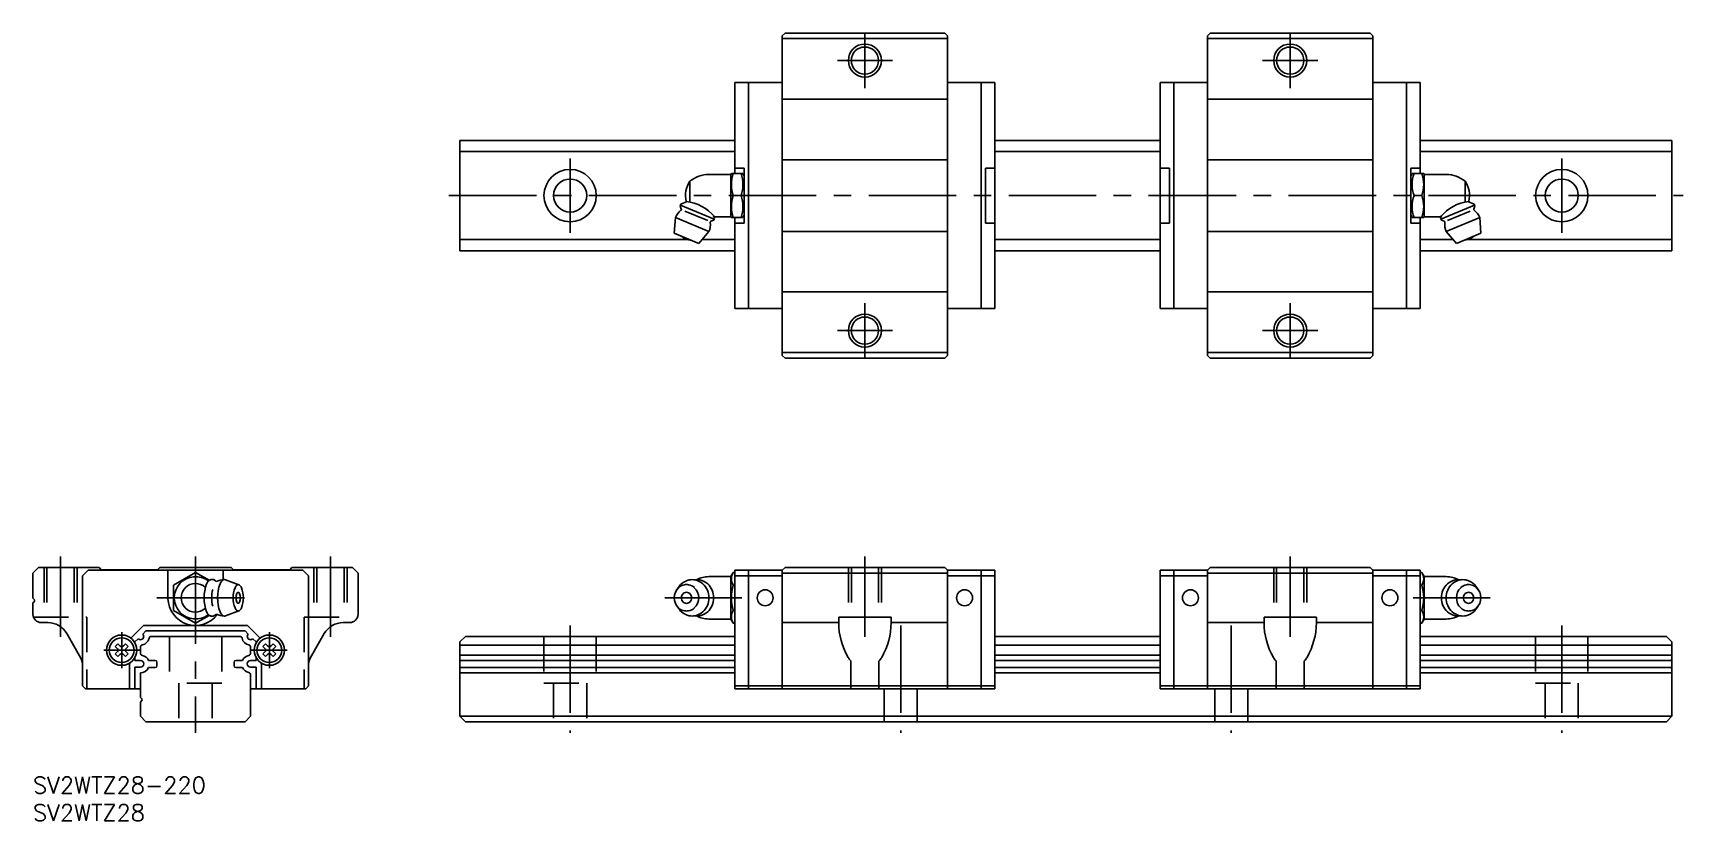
# Model space of a CAD drawing. Extents: x 0 to 299, y -8 to 135.
import ezdxf

# ---------------------------------------------------------------- set-up
doc = ezdxf.new("R2010")
doc.units = 0
doc.header["$LTSCALE"] = 0.5
doc.linetypes.add('CENTER', pattern=[50.8, 31.75, -6.35, 6.35, -6.35])
doc.linetypes.add('DASHED', pattern=[19.05, 12.7, -6.35])
for name, color, linetype in [('MSM_CENTER', 1, 'CENTER'), ('MSM_CONTINUOUS', 7, 'CONTINUOUS'), ('MSM_DASHED', 4, 'DASHED'), ('MSM_NARROW', 5, 'CONTINUOUS'), ('MSM_PART_NUMBER', 7, 'CONTINUOUS')]:
    doc.layers.add(name, color=color, linetype=linetype)
doc.styles.get("Standard").update_dxf_attribs({"font": 'txt.shx', "height": 3, "bigfont": 'bigfont.shx'})

# ---------------------------------------------------------------- blocks, each defined once
blk = doc.blocks.new('*U2')
at = {"layer": 'MSM_PART_NUMBER'}
blk.add_text('SV2WTZ28-220', height=3, dxfattribs=at).set_placement((0, -3))
blk = doc.blocks.new('*U3')
at = {"layer": 'MSM_PART_NUMBER'}
blk.add_text('SV2WTZ28', height=3, dxfattribs=at).set_placement((0, -8))

msp = doc.modelspace()

# ---------------------------------------------------------------- linework, layer by layer
at = {"layer": 'MSM_CENTER'}
for p, q in [((151, 125), (151, 135)), ((228.2, 125), (228.2, 135)), ((146, 130), (156, 130)), ((223.2, 130), (233.2, 130)), ((97.5, 112.25), (97.5, 98.75)), ((277.5, 112.25), (277.5, 98.75)), ((75.5, 105.5), (299.5, 105.5)), ((151, 76), (151, 86)), ((228.2, 76), (228.2, 86)), ((146, 81), (156, 81)), ((223.2, 81), (233.2, 81)), ((5, 40), (5, 25.45)), ((29.5, 40), (29.5, 8)), ((54, 40), (54, 25.45)), ((151, 40), (151, 25.45)), ((228.2, 40), (228.2, 25.45)), ((22.5, 32.5), (39.68, 32.5)), ((114.71, 32.5), (128.69, 32.5)), ((264.49, 32.5), (250.51, 32.5)), ((97.5, 27.5), (97.5, 8)), ((157.5, 27.5), (157.5, 8)), ((217.5, 27.5), (217.5, 8)), ((277.5, 27.5), (277.5, 8)), ((16.1, 26.25), (16.1, 19.75)), ((42.9, 26.25), (42.9, 19.75)), ((12.85, 23), (19.35, 23)), ((39.65, 23), (46.15, 23))]:
    msp.add_line(p, q, dxfattribs=at)
at = {"layer": 'MSM_CONTINUOUS'}
for p, q in [((136, 134.5), (136.5, 135)), ((136.5, 135), (165.5, 135)), ((166, 134.5), (165.5, 135)), ((213.2, 134.5), (213.7, 135)), ((242.7, 135), (213.7, 135)), ((243.2, 134.5), (242.7, 135)), ((136, 76.5), (136, 134.5)), ((136, 134), (166, 134)), ((166, 76.5), (166, 134.5)), ((213.2, 76.5), (213.2, 134.5)), ((243.2, 134), (213.2, 134)), ((243.2, 76.5), (243.2, 134.5)), ((127.4, 126), (136, 126)), ((127.4, 109.5), (127.4, 126)), ((129.9, 126), (129.9, 85)), ((166, 126), (174.6, 126)), ((172.1, 85), (172.1, 126)), ((174.6, 85), (174.6, 126)), ((204.6, 85), (204.6, 126)), ((213.2, 126), (204.6, 126)), ((207.1, 85), (207.1, 126)), ((251.8, 126), (243.2, 126)), ((249.3, 126), (249.3, 85)), ((251.8, 109.5), (251.8, 126)), ((136, 123), (166, 123)), ((243.2, 123), (213.2, 123)), ((77.5, 115.5), (127.4, 115.5)), ((77.5, 95.5), (77.5, 115.5)), ((174.6, 115.5), (204.6, 115.5)), ((251.8, 115.5), (297.5, 115.5)), ((297.5, 95.5), (297.5, 115.5)), ((77.5, 113.5), (127.4, 113.5)), ((136, 112), (166, 112)), ((174.6, 113.5), (204.6, 113.5)), ((243.2, 112), (213.2, 112)), ((251.8, 113.5), (297.4, 113.5)), ((119.23, 108.1), (119.23, 104.32)), ((126.67, 109.35), (122.67, 109.35)), ((126.76, 109.5), (126.67, 109.35)), ((126.67, 109.35), (126.67, 101.65)), ((128.85, 109.5), (126.76, 109.5)), ((127.4, 110.5), (129.1, 110.5)), ((128.85, 109.5), (129.1, 109.07)), ((129.1, 110.5), (129.1, 100.5)), ((172.9, 100.5), (172.9, 110.5)), ((172.9, 110.5), (174.6, 110.5)), ((206.3, 110.5), (204.6, 110.5)), ((206.3, 100.5), (206.3, 110.5)), ((251.8, 110.5), (250.1, 110.5)), ((250.1, 110.5), (250.1, 100.5)), ((250.35, 109.5), (250.1, 109.07)), ((250.35, 109.5), (252.44, 109.5)), ((252.44, 109.5), (252.52, 109.35)), ((252.52, 109.35), (252.52, 101.65)), ((252.52, 109.35), (256.52, 109.35)), ((259.97, 108.1), (259.97, 104.32)), ((127.11, 105.5), (128.51, 105.5)), ((252.09, 105.5), (250.69, 105.5)), ((117.61, 103.94), (117.46, 103.57)), ((117.46, 103.57), (117.67, 103.06)), ((117.54, 103.76), (123.64, 101.23)), ((118.74, 104.41), (117.61, 103.94)), ((118.32, 102.67), (122.47, 100.96)), ((123.53, 101.86), (123.71, 101.42)), ((129.1, 101.93), (128.85, 101.5)), ((250.1, 101.93), (250.35, 101.5)), ((255.67, 101.86), (255.49, 101.42)), ((261.66, 103.76), (255.56, 101.23)), ((260.88, 102.67), (256.73, 100.96)), ((260.46, 104.41), (261.59, 103.94)), ((261.74, 103.57), (261.53, 103.06)), ((261.59, 103.94), (261.74, 103.57)), ((116.6, 101.5), (116.4, 98.66)), ((116.6, 101.5), (122.7, 98.97)), ((120.83, 96.82), (122.7, 98.97)), ((123.56, 101.05), (123.05, 100.84)), ((123.71, 101.42), (123.56, 101.05)), ((126.67, 101.65), (123.71, 101.65)), ((126.67, 101.65), (126.76, 101.5)), ((128.85, 101.5), (126.76, 101.5)), ((127.4, 85), (127.4, 101.5)), ((127.4, 100.5), (129.1, 100.5)), ((136, 99), (166, 99)), ((172.9, 100.5), (174.6, 100.5)), ((206.3, 100.5), (204.6, 100.5)), ((243.2, 99), (213.2, 99)), ((251.8, 100.5), (250.1, 100.5)), ((250.35, 101.5), (252.44, 101.5)), ((251.8, 85), (251.8, 101.5)), ((252.52, 101.65), (252.44, 101.5)), ((252.52, 101.65), (255.49, 101.65)), ((255.49, 101.42), (255.64, 101.05)), ((255.64, 101.05), (256.15, 100.84)), ((262.6, 101.5), (256.5, 98.97)), ((258.37, 96.82), (256.5, 98.97)), ((262.6, 101.5), (262.8, 98.66)), ((77.5, 97.5), (118.81, 97.5)), ((116.4, 98.66), (120.83, 96.82)), ((121.42, 97.5), (127.4, 97.5)), ((204.6, 97.5), (174.6, 97.5)), ((257.78, 97.5), (251.8, 97.5)), ((262.8, 98.66), (258.37, 96.82)), ((297.4, 97.5), (260.39, 97.5)), ((77.5, 95.5), (127.4, 95.5)), ((204.6, 95.5), (174.6, 95.5)), ((297.5, 95.5), (251.8, 95.5)), ((136, 88), (166, 88)), ((243.2, 88), (213.2, 88)), ((127.4, 85), (136, 85)), ((166, 85), (174.6, 85)), ((213.2, 85), (204.6, 85)), ((251.8, 85), (243.2, 85)), ((166, 77), (136, 77)), ((136.5, 76), (136, 76.5)), ((136.5, 76), (165.5, 76)), ((165.5, 76), (166, 76.5)), ((213.2, 77), (243.2, 77)), ((213.7, 76), (213.2, 76.5)), ((242.7, 76), (213.7, 76)), ((242.7, 76), (243.2, 76.5)), ((0, 37), (1, 38)), ((0, 37), (0, 32.42)), ((1, 38), (12, 38)), ((9, 36.5), (10, 37.5)), ((9, 16.5), (9, 36.5)), ((10, 37.5), (49, 37.5)), ((12, 38), (12.4, 37.6)), ((12.4, 37.6), (22.6, 37.6)), ((23, 38), (22.6, 37.6)), ((23, 38), (36, 38)), ((24.5, 32.5), (24.5, 37.5)), ((29.5, 37.12), (25.5, 34.81)), ((31.99, 35.68), (29.5, 37.12)), ((34.5, 37.5), (34.5, 35.79)), ((36, 38), (36.4, 37.6)), ((36.4, 37.6), (46.6, 37.6)), ((47, 38), (46.6, 37.6)), ((47, 38), (58, 38)), ((49, 37.5), (50, 36.5)), ((50, 36.5), (50, 16.5)), ((58, 38), (59, 37)), ((59, 37), (59, 29.5)), ((122.68, 36.35), (126.67, 36.35)), ((126.67, 36.35), (126.67, 28.65)), ((126.67, 36.35), (127.11, 37.1)), ((127.11, 37.1), (127.4, 37.1)), ((127.4, 37.5), (136, 37.5)), ((127.4, 37.5), (127.4, 16)), ((127.4, 36.5), (136, 36.5)), ((129.9, 37.5), (129.9, 16)), ((136, 37.5), (136.5, 38)), ((136, 37.5), (136, 16)), ((136, 37), (166, 37)), ((136.5, 38), (165.5, 38)), ((165.5, 38), (166, 37.5)), ((166, 37.5), (166, 16)), ((166, 37.5), (174.6, 37.5)), ((166, 36.5), (174.6, 36.5)), ((172.1, 16), (172.1, 37.5)), ((174.6, 37.5), (174.6, 16)), ((204.6, 37.5), (204.6, 16)), ((213.2, 37.5), (204.6, 37.5)), ((213.2, 36.5), (204.6, 36.5)), ((207.1, 16), (207.1, 37.5)), ((213.7, 38), (213.2, 37.5)), ((213.2, 37.5), (213.2, 16)), ((243.2, 37), (213.2, 37)), ((242.7, 38), (213.7, 38)), ((243.2, 37.5), (242.7, 38)), ((251.8, 37.5), (243.2, 37.5)), ((243.2, 37.5), (243.2, 16)), ((251.8, 36.5), (243.2, 36.5)), ((249.3, 37.5), (249.3, 16)), ((251.8, 37.5), (251.8, 16)), ((252.09, 37.1), (251.8, 37.1)), ((252.52, 36.35), (252.09, 37.1)), ((252.52, 36.35), (252.52, 28.65)), ((256.52, 36.35), (252.52, 36.35)), ((25.5, 30.19), (25.5, 34.81)), ((32.69, 35.8), (32.32, 35.8)), ((37.39, 34.88), (34.94, 35.77)), ((116.83, 33.92), (117.2, 34.46)), ((127.11, 34.8), (127.4, 34.8)), ((252.09, 34.8), (251.8, 34.8)), ((262.37, 33.92), (262, 34.46)), ((0, 32.42), (0.21, 32.21)), ((0, 31.58), (0.21, 31.79)), ((0, 31.58), (0, 29.5)), ((25.5, 30.19), (29.5, 27.88)), ((37.39, 30.12), (34.94, 29.23)), ((117.2, 30.54), (116.83, 31.08)), ((117.2, 30.54), (117.21, 30.52)), ((127.11, 30.2), (127.4, 30.2)), ((252.09, 30.2), (251.8, 30.2)), ((262, 30.54), (261.99, 30.52)), ((262, 30.54), (262.37, 31.08)), ((1.5, 28), (2.69, 28)), ((17.77, 25.19), (20.08, 27.5)), ((20.08, 27.5), (38.92, 27.5)), ((29.5, 27.88), (31.99, 29.32)), ((32.69, 29.2), (32.32, 29.2)), ((38.92, 27.5), (41.23, 25.19)), ((56.31, 28), (57.5, 28)), ((126.67, 28.65), (122.68, 28.65)), ((127.11, 27.9), (126.67, 28.65)), ((127.11, 27.9), (127.4, 27.9)), ((136, 28), (146.25, 28)), ((146.25, 29), (155.75, 29)), ((146.25, 29), (146.25, 28)), ((155.75, 29), (155.75, 28)), ((155.75, 28), (166, 28)), ((223.45, 28), (213.2, 28)), ((223.45, 29), (232.95, 29)), ((223.45, 29), (223.45, 28)), ((232.95, 29), (232.95, 28)), ((243.2, 28), (232.95, 28)), ((252.09, 27.9), (251.8, 27.9)), ((252.09, 27.9), (252.52, 28.65)), ((252.52, 28.65), (256.52, 28.65)), ((8.46, 22), (6.15, 26)), ((14.94, 23.69), (15.41, 24.16)), ((15.41, 24.16), (15.78, 23.8)), ((16.42, 23.8), (16.79, 24.16)), ((16.79, 24.16), (17.26, 23.69)), ((18.5, 24.51), (19.07, 25.08)), ((18.5, 24.34), (18.5, 24.51)), ((19.92, 25.93), (20.49, 26.5)), ((20.49, 26.5), (38.51, 26.5)), ((21.5, 25.5), (37.5, 25.5)), ((38.51, 26.5), (39.08, 25.93)), ((39.93, 25.08), (40.5, 24.51)), ((40.5, 24.51), (40.5, 24.34)), ((41.74, 23.69), (42.21, 24.16)), ((42.21, 24.16), (42.58, 23.8)), ((43.22, 23.8), (43.59, 24.16)), ((43.59, 24.16), (44.06, 23.69)), ((52.85, 26), (50.54, 22)), ((77.5, 24.5), (78.5, 25.5)), ((77.5, 24.5), (77.5, 11)), ((78.5, 25.5), (127.4, 25.5)), ((174.6, 25.5), (204.6, 25.5)), ((251.8, 25.5), (296.5, 25.5)), ((297.5, 24.5), (296.5, 25.5)), ((297.5, 24.5), (297.5, 11)), ((14.94, 23.69), (15.3, 23.32)), ((15.3, 22.68), (14.94, 22.31)), ((15.41, 21.84), (14.94, 22.31)), ((15.78, 22.2), (15.41, 21.84)), ((16.79, 21.84), (16.42, 22.2)), ((17.26, 22.31), (16.79, 21.84)), ((16.9, 23.32), (17.26, 23.69)), ((17.26, 22.31), (16.9, 22.68)), ((18.5, 21.1), (18.5, 21.66)), ((18.5, 21.1), (19.5, 21.1)), ((19.5, 22.5), (19.5, 23.5)), ((20.96, 21.15), (22.2, 21.15)), ((36.8, 21.15), (38.04, 21.15)), ((39.5, 23.5), (39.5, 22.5)), ((39.5, 21.1), (40.5, 21.1)), ((40.5, 21.66), (40.5, 21.1)), ((41.74, 23.69), (42.1, 23.32)), ((42.1, 22.68), (41.74, 22.31)), ((42.21, 21.84), (41.74, 22.31)), ((42.58, 22.2), (42.21, 21.84)), ((43.59, 21.84), (43.22, 22.2)), ((44.06, 22.31), (43.59, 21.84)), ((43.7, 23.32), (44.06, 23.69)), ((44.06, 22.31), (43.7, 22.68)), ((77.5, 23.9), (127.4, 23.9)), ((77.5, 22.1), (127.4, 22.1)), ((77.5, 21.15), (127.4, 21.15)), ((148.44, 21.07), (148.44, 16)), ((153.56, 21.07), (153.56, 16)), ((174.6, 23.9), (204.6, 23.9)), ((174.6, 22.1), (204.6, 22.1)), ((174.6, 21.15), (204.6, 21.15)), ((225.64, 21.07), (225.64, 16)), ((230.76, 21.07), (230.76, 16)), ((251.8, 23.9), (297.5, 23.9)), ((251.8, 22.1), (297.5, 22.1)), ((251.8, 21.15), (297.5, 21.15)), ((17.5, 16), (17.5, 20.63)), ((18.5, 16), (18.5, 19.9)), ((18.5, 19.9), (19.5, 19.9)), ((19.5, 14.42), (19.5, 18.9)), ((20.96, 19.85), (22.2, 19.85)), ((22.5, 20.15), (22.5, 20.85)), ((36.5, 20.85), (36.5, 20.15)), ((36.8, 19.85), (38.04, 19.85)), ((39.5, 19.9), (40.5, 19.9)), ((39.5, 18.5), (39.5, 11)), ((40.5, 19.9), (40.5, 16)), ((41.5, 20.63), (41.5, 16)), ((77.5, 19.85), (127.4, 19.85)), ((77.5, 18.9), (127.4, 18.9)), ((174.6, 19.85), (204.6, 19.85)), ((174.6, 18.9), (204.6, 18.9)), ((251.8, 19.85), (297.5, 19.85)), ((251.8, 18.9), (297.5, 18.9)), ((9, 16.5), (9.5, 16)), ((9.5, 16), (19.5, 16)), ((39.5, 16), (49.5, 16)), ((49.5, 16), (50, 16.5)), ((127.4, 16.5), (136, 16.5)), ((127.4, 16), (174.6, 16)), ((136, 16.5), (166, 16.5)), ((166, 16.5), (174.6, 16.5)), ((213.2, 16.5), (204.6, 16.5)), ((251.8, 16), (204.6, 16)), ((243.2, 16.5), (213.2, 16.5)), ((251.8, 16.5), (243.2, 16.5)), ((19.5, 14.42), (19.71, 14.21)), ((19.5, 13.58), (19.71, 13.79)), ((19.5, 11), (19.5, 13.58)), ((19.5, 11), (20.5, 10)), ((20.5, 10), (38.5, 10)), ((38.5, 10), (39.5, 11)), ((77.5, 11), (297.5, 11)), ((77.5, 11), (78.5, 10)), ((78.5, 10), (296.5, 10)), ((297.5, 11), (296.5, 10))]:
    msp.add_line(p, q, dxfattribs=at)
for centre, radius in [((151, 130), 2.46), ((228.2, 130), 2.46), ((97.5, 105.5), 4.75), ((97.5, 105.5), 3), ((277.5, 105.5), 4.75), ((277.5, 105.5), 3), ((151, 81), 2.46), ((228.2, 81), 2.46), ((132.9, 32.5), 1.45), ((169.1, 32.5), 1.45), ((210.1, 32.5), 1.45), ((246.3, 32.5), 1.45), ((16.1, 23), 2.75), ((16.1, 23), 2.25), ((42.9, 23), 2.75), ((42.9, 23), 2.25)]:
    msp.add_circle(centre, radius, dxfattribs=at)
for centre, radius, start, end in [((123.15, 105.5), 4.7, 146.4138, 193.1788), ((122.9, 103.35), 6, 92.1789, 127.7261), ((132.71, 107.5), 5.95, 160.3465, 199.6535), ((122.91, 107.5), 5.95, 340.3465, 19.6535), ((256.29, 107.5), 5.95, 160.3465, 199.6535), ((246.49, 107.5), 5.95, 340.3465, 19.6535), ((256.3, 103.35), 6, 52.2739, 87.8211), ((256.05, 105.5), 4.7, 346.8212, 33.5862), ((132.71, 103.5), 5.95, 160.3465, 199.6535), ((122.91, 103.5), 5.95, 340.3465, 19.6535), ((256.29, 103.5), 5.95, 160.3465, 199.6535), ((246.49, 103.5), 5.95, 340.3465, 19.6535), ((119.65, 100.23), 3.3, 128.1639, 157.4998), ((117.49, 102.99), 0.2, 308.1641, 22.5004), ((117.6, 96.49), 8, 40.1892, 83.034), ((261.6, 96.49), 8, 96.966, 139.8108), ((261.71, 102.99), 0.2, 157.4996, 231.8359), ((259.55, 100.23), 3.3, 22.5002, 51.8361), ((119.65, 100.23), 3.3, 337.5, 6.836), ((123.13, 100.65), 0.2, 112.4996, 186.8355), ((256.07, 100.65), 0.2, 353.1645, 67.5004), ((259.55, 100.23), 3.3, 173.164, 202.5), ((119.78, 100.55), 3.2, 229.2898, 265.71), ((259.42, 100.55), 3.2, 274.29, 310.7102), ((29.5, 32.5), 3.85, 52.5077, 307.4921), ((122.9, 30.35), 6, 92.1777, 114.8938), ((128.84, 35.95), 2.08, 146.4718, 213.5286), ((250.36, 35.95), 2.08, 326.4714, 33.5282), ((256.3, 30.35), 6, 65.1062, 87.8223), ((29.5, 32.5), 2.6, 46.6213, 313.3788), ((38.37, 32.5), 7.31, 159.7619, 200.238), ((32.82, 34.55), 1.4, 121.1002, 160.1439), ((32.32, 35.3), 0.505, 90.9032, 115.752), ((37.74, 32.5), 5.31, 163.6263, 196.3728), ((32.69, 35.3), 0.505, 64.248, 90.9028), ((32.19, 34.55), 1.4, 39.4279, 58.8998), ((34.77, 32.5), 3.3, 90, 117.0545), ((40.81, 32.5), 7.31, 159.7619, 200.238), ((35.27, 34.55), 1.4, 121.1002, 160.1439), ((34.77, 35.3), 0.505, 68.6881, 115.752), ((41.65, 32.5), 5.31, 159.7306, 200.2694), ((37.63, 33.99), 1.02, 121.0513, 160.104), ((39.09, 32.5), 2.22, 159.7737, 200.2263), ((37.41, 33.12), 0.423, 121.1182, 160.1587), ((37.26, 34.53), 0.368, 64.287, 115.7129), ((37.26, 33.35), 0.153, 64.2337, 115.7663), ((37.11, 33.12), 0.423, 19.8413, 58.8817), ((36.9, 33.99), 1.02, 19.896, 58.9486), ((35.43, 32.5), 2.22, 339.7737, 20.2263), ((32.87, 32.5), 5.31, 339.7306, 20.2694), ((118.93, 32.5), 2.53, 133.386, 226.6139), ((118.64, 32.76), 2.15, 101.0363, 132.5263), ((120.08, 32.5), 3.48, 133.386, 145.8067), ((119.69, 32.85), 2.95, 101.0363, 132.5263), ((118.75, 32.5), 1.05, 133.3861, 226.6138), ((118.63, 32.61), 0.895, 101.0363, 132.5263), ((118.62, 32.85), 2.05, 79.1808, 100.8192), ((118.62, 32.65), 0.855, 79.1807, 100.8191), ((118.61, 32.61), 0.895, 47.4736, 78.9636), ((118.59, 32.76), 2.15, 47.4737, 78.9636), ((119.65, 32.98), 2.82, 79.1808, 100.8192), ((118.49, 32.5), 1.05, 313.3861, 46.6138), ((118.3, 32.5), 2.53, 313.386, 46.6139), ((120.51, 32.98), 2.82, 79.1808, 98.7658), ((119.61, 32.85), 2.95, 47.4737, 78.9637), ((120.47, 32.85), 2.95, 47.4737, 78.9637), ((119.22, 32.5), 3.48, 313.386, 46.6139), ((120.08, 32.5), 3.48, 313.386, 46.6139), ((134.57, 32.5), 7.81, 162.8691, 197.1308), ((244.63, 32.5), 7.81, 342.8692, 17.1309), ((259.12, 32.5), 3.48, 133.3861, 226.614), ((259.98, 32.5), 3.48, 133.3861, 226.614), ((258.73, 32.85), 2.95, 101.0363, 132.5263), ((259.59, 32.85), 2.95, 101.0363, 132.5263), ((258.69, 32.98), 2.82, 81.2342, 100.8192), ((260.9, 32.5), 2.53, 133.3861, 226.614), ((259.55, 32.98), 2.82, 79.1808, 100.8192), ((260.61, 32.76), 2.15, 101.0364, 132.5263), ((260.71, 32.5), 1.05, 133.3862, 226.6139), ((260.59, 32.61), 0.895, 101.0364, 132.5264), ((259.51, 32.85), 2.95, 47.4737, 78.9637), ((260.58, 32.85), 2.05, 79.1808, 100.8192), ((260.58, 32.65), 0.855, 79.1809, 100.8193), ((260.57, 32.61), 0.895, 47.4737, 78.9637), ((260.56, 32.76), 2.15, 47.4737, 78.9637), ((260.45, 32.5), 1.05, 313.3862, 46.6139), ((259.12, 32.5), 3.48, 34.1933, 46.614), ((260.27, 32.5), 2.53, 313.3861, 46.614), ((0, 32), 0.3, 314.9995, 45.0005), ((29.5, 32.5), 5, 181.2174, 322.6126), ((32.82, 30.45), 1.4, 199.8561, 238.8997), ((35.27, 30.45), 1.4, 199.8561, 238.8997), ((37.63, 31.01), 1.02, 199.896, 238.9486), ((37.41, 31.88), 0.423, 199.8413, 238.8817), ((37.26, 30.47), 0.368, 244.287, 295.7129), ((37.26, 31.65), 0.153, 244.2337, 295.7663), ((37.11, 31.88), 0.423, 301.1183, 340.1587), ((36.9, 31.01), 1.02, 301.0513, 340.104), ((118.64, 32.24), 2.15, 227.4737, 258.9636), ((120.08, 32.5), 3.48, 214.653, 226.6139), ((119.69, 32.15), 2.95, 227.4737, 258.9637), ((118.63, 32.39), 0.895, 227.4736, 258.9636), ((118.62, 32.15), 2.05, 259.1808, 280.8192), ((118.62, 32.35), 0.855, 259.1807, 280.8192), ((118.61, 32.39), 0.895, 281.0363, 312.5263), ((118.59, 32.24), 2.15, 281.0363, 312.5263), ((119.61, 32.15), 2.95, 281.0363, 312.5263), ((120.47, 32.15), 2.95, 281.0363, 312.5263), ((128.84, 29.05), 2.08, 146.4713, 213.5276), ((250.36, 29.05), 2.08, 326.4724, 33.5287), ((258.73, 32.15), 2.95, 227.4737, 258.9637), ((259.59, 32.15), 2.95, 227.4737, 258.9637), ((260.61, 32.24), 2.15, 227.4737, 258.9637), ((260.59, 32.39), 0.895, 227.4737, 258.9637), ((259.51, 32.15), 2.95, 281.0363, 312.5263), ((260.58, 32.15), 2.05, 259.1808, 280.8192), ((260.58, 32.35), 0.855, 259.1808, 280.8193), ((260.57, 32.39), 0.895, 281.0364, 312.5264), ((260.56, 32.24), 2.15, 281.0364, 312.5263), ((259.12, 32.5), 3.48, 313.3861, 325.347), ((1.5, 29.5), 1.5, 180, 270), ((2.69, 24), 4, 29.9999, 89.9998), ((32.32, 29.7), 0.505, 244.2479, 270.3932), ((32.69, 29.7), 0.505, 270.3929, 295.752), ((32.19, 30.45), 1.4, 301.1002, 320.57), ((34.77, 32.5), 3.3, 242.9455, 270), ((34.77, 29.7), 0.505, 244.2479, 289.9351), ((56.31, 24), 4, 90, 150), ((57.5, 29.5), 1.5, 270, 0), ((119.65, 32.02), 2.82, 259.1808, 280.8192), ((120.51, 32.02), 2.82, 261.2379, 280.8192), ((122.9, 34.65), 6, 245.1062, 267.8223), ((158.8, 28), 12.55, 179.9999, 210.1361), ((143.2, 28), 12.55, 329.8638, 360), ((236, 28), 12.55, 179.9999, 210.1361), ((220.4, 28), 12.55, 329.8638, 360), ((256.3, 34.65), 6, 272.1777, 294.8938), ((258.69, 32.02), 2.82, 259.1808, 278.7621), ((259.55, 32.02), 2.82, 259.1808, 280.8192), ((19.5, 25.5), 0.6, 224.6095, 45.3907), ((19.5, 25.5), 1.6, 282.6802, 347.3199), ((21.5, 25.05), 0.45, 90.0001, 167.32), ((37.5, 25.05), 0.45, 12.68, 89.9999), ((39.5, 25.5), 1.6, 192.6801, 257.3199), ((39.5, 25.5), 0.6, 134.6093, 315.3905), ((5, 20), 4, 0, 30), ((14.99, 23), 0.45, 314.9999, 45.0001), ((16.1, 24.11), 0.45, 225.0002, 314.9999), ((16.1, 21.89), 0.45, 45.0001, 134.9998), ((17.21, 23), 0.45, 134.9999, 225.0001), ((19.95, 23.5), 0.45, 102.6801, 180), ((19.95, 22.5), 0.45, 179.999, 257.3196), ((19.5, 20.5), 0.6, 270.0001, 90), ((19.5, 20.5), 1.6, 23.9696, 77.3198), ((22.2, 20.85), 0.3, 0, 90), ((36.8, 20.85), 0.3, 90, 180), ((39.5, 20.5), 1.6, 102.6801, 156.0304), ((39.5, 20.5), 0.6, 90, 269.9999), ((39.05, 23.5), 0.45, 0, 77.3199), ((39.05, 22.5), 0.45, 282.6804, 0.001), ((41.79, 23), 0.45, 314.9999, 45.0001), ((42.9, 24.11), 0.45, 225.0002, 314.9999), ((42.9, 21.89), 0.45, 45.0001, 134.9998), ((44.01, 23), 0.45, 134.9999, 225.0001), ((54, 20), 4, 150, 180), ((151.65, 24), 4.36, 211.8975, 222.3838), ((150.35, 24), 4.36, 317.6159, 328.1024), ((228.85, 24), 4.36, 211.8975, 222.3838), ((227.55, 24), 4.36, 317.6159, 328.1024), ((19.5, 20.5), 1.6, 270.0001, 336.0307), ((22.2, 20.15), 0.3, 270, 0), ((36.8, 20.15), 0.3, 180, 270), ((39.5, 20.5), 1.6, 203.9693, 257.3199), ((39.05, 18.5), 0.45, 0, 77.3199), ((19.5, 14), 0.3, 314.9996, 45.0004)]:
    msp.add_arc(centre, radius, start, end, dxfattribs=at)
at = {"layer": 'MSM_DASHED'}
for p, q in [((2, 38), (2, 29)), ((2.54, 38), (2.54, 29)), ((7.46, 38), (7.46, 29)), ((8, 38), (8, 29)), ((51, 38), (51, 29)), ((51.54, 38), (51.54, 29)), ((56.46, 38), (56.46, 29)), ((57, 38), (57, 29)), ((148, 38), (148, 29)), ((148.54, 38), (148.54, 29)), ((153.46, 38), (153.46, 29)), ((154, 38), (154, 29)), ((225.2, 38), (225.2, 29)), ((225.74, 38), (225.74, 29)), ((230.66, 38), (230.66, 29)), ((231.2, 38), (231.2, 29)), ((0.09, 29), (9.75, 29)), ((9.75, 29), (9.75, 16)), ((49.25, 29), (49.25, 16)), ((49.25, 29), (58.91, 29)), ((24.75, 25.5), (24.75, 17)), ((34.25, 25.5), (34.25, 17)), ((92.75, 25.5), (92.75, 17)), ((102.25, 25.5), (102.25, 17)), ((272.75, 25.5), (272.75, 17)), ((282.25, 25.5), (282.25, 17)), ((34.25, 17), (24.75, 17)), ((26.5, 17), (26.5, 10)), ((32.5, 17), (32.5, 10)), ((92.75, 17), (102.25, 17)), ((94.5, 17), (94.5, 10)), ((100.5, 17), (100.5, 10)), ((154.5, 16), (154.5, 10)), ((160.5, 16), (160.5, 10)), ((214.5, 16), (214.5, 10)), ((220.5, 16), (220.5, 10)), ((272.75, 17), (282.25, 17)), ((274.5, 17), (274.5, 10)), ((280.5, 17), (280.5, 10))]:
    msp.add_line(p, q, dxfattribs=at)
at = {"layer": 'MSM_NARROW'}
for centre in [(151, 130), (228.2, 130), (151, 81), (228.2, 81)]:
    msp.add_circle(centre, 3, dxfattribs=at)

# ---------------------------------------------------------------- block references
at = {"layer": 'MSM_CONTINUOUS'}
for name in ['*U2', '*U3']:
    msp.add_blockref(name, (0, 0), dxfattribs=at)

doc.saveas('drawing.dxf')
